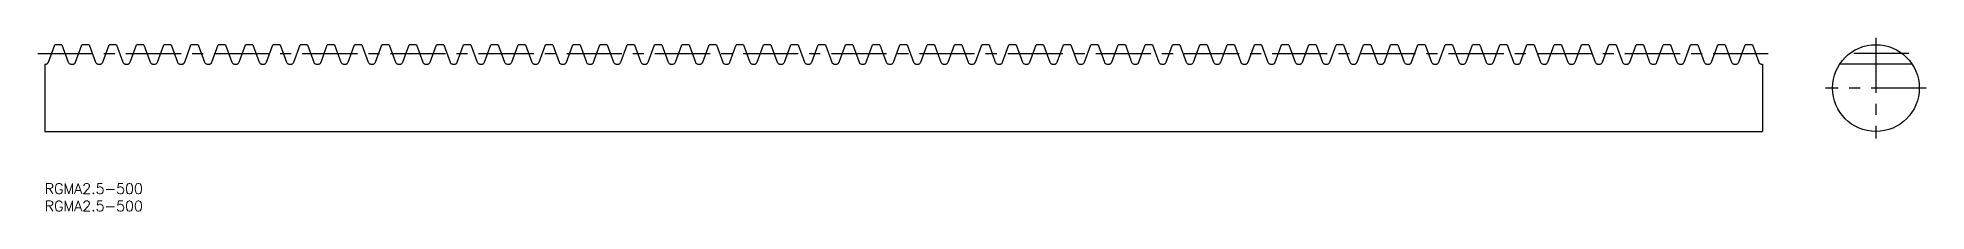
# Model space of a CAD drawing. Extents: x -2 to 542, y -8 to 42.
import ezdxf

# ---------------------------------------------------------------- set-up
doc = ezdxf.new("R2010")
doc.units = 0
doc.header["$LTSCALE"] = 0.5
doc.linetypes.add('CENTER', pattern=[50.8, 31.75, -6.35, 6.35, -6.35])
for name, color, linetype in [('MSM_CENTER', 1, 'CENTER'), ('MSM_CONTINUOUS', 7, 'CONTINUOUS'), ('MSM_PART_NUMBER', 7, 'CONTINUOUS')]:
    doc.layers.add(name, color=color, linetype=linetype)
doc.styles.get("Standard").update_dxf_attribs({"font": 'txt.shx', "height": 3, "bigfont": 'bigfont.shx'})

# ---------------------------------------------------------------- blocks, each defined once
blk = doc.blocks.new('*U2')
at = {"layer": 'MSM_PART_NUMBER'}
blk.add_text('RGMA2.5-500', height=3, dxfattribs=at).set_placement((0, -3))
blk = doc.blocks.new('*U3')
at = {"layer": 'MSM_PART_NUMBER'}
blk.add_text('RGMA2.5-500', height=3, dxfattribs=at).set_placement((0, -8))

msp = doc.modelspace()

# ---------------------------------------------------------------- linework, layer by layer
at = {"layer": 'MSM_CENTER'}
for p, q in [((527.5, 42), (527.5, 13)), ((-2, 37.5), (496.8, 37.5)), ((537, 37.5), (518, 37.5)), ((542, 27.5), (513, 27.5))]:
    msp.add_line(p, q, dxfattribs=at)
at = {"layer": 'MSM_CONTINUOUS'}
for p, q in [((1.05, 35), (2.87, 40)), ((4.98, 40), (2.87, 40)), ((4.98, 40), (6.8, 35)), ((8.91, 35), (10.73, 40)), ((12.83, 40), (10.73, 40)), ((12.83, 40), (14.65, 35)), ((16.76, 35), (18.58, 40)), ((20.69, 40), (18.58, 40)), ((20.69, 40), (22.51, 35)), ((24.61, 35), (26.43, 40)), ((28.54, 40), (26.43, 40)), ((28.54, 40), (30.36, 35)), ((32.47, 35), (34.29, 40)), ((36.4, 40), (34.29, 40)), ((36.4, 40), (38.22, 35)), ((40.32, 35), (42.14, 40)), ((44.25, 40), (42.14, 40)), ((44.25, 40), (46.07, 35)), ((48.18, 35), (50, 40)), ((52.1, 40), (50, 40)), ((52.1, 40), (53.92, 35)), ((56.03, 35), (57.85, 40)), ((59.96, 40), (57.85, 40)), ((59.96, 40), (61.78, 35)), ((63.88, 35), (65.7, 40)), ((67.81, 40), (65.7, 40)), ((67.81, 40), (69.63, 35)), ((71.74, 35), (73.56, 40)), ((75.67, 40), (73.56, 40)), ((75.67, 40), (77.49, 35)), ((79.59, 35), (81.41, 40)), ((83.52, 40), (81.41, 40)), ((83.52, 40), (85.34, 35)), ((87.45, 35), (89.27, 40)), ((91.37, 40), (89.27, 40)), ((91.37, 40), (93.19, 35)), ((95.3, 35), (97.12, 40)), ((99.23, 40), (97.12, 40)), ((99.23, 40), (101.05, 35)), ((103.15, 35), (104.97, 40)), ((107.08, 40), (104.97, 40)), ((107.08, 40), (108.9, 35)), ((111.01, 35), (112.83, 40)), ((114.94, 40), (112.83, 40)), ((114.94, 40), (116.76, 35)), ((118.86, 35), (120.68, 40)), ((122.79, 40), (120.68, 40)), ((122.79, 40), (124.61, 35)), ((126.72, 35), (128.54, 40)), ((130.64, 40), (128.54, 40)), ((130.64, 40), (132.46, 35)), ((134.57, 35), (136.39, 40)), ((138.5, 40), (136.39, 40)), ((138.5, 40), (140.32, 35)), ((142.42, 35), (144.24, 40)), ((146.35, 40), (144.24, 40)), ((146.35, 40), (148.17, 35)), ((150.28, 35), (152.1, 40)), ((154.21, 40), (152.1, 40)), ((154.21, 40), (156.03, 35)), ((158.13, 35), (159.95, 40)), ((162.06, 40), (159.95, 40)), ((162.06, 40), (163.88, 35)), ((165.99, 35), (167.81, 40)), ((169.91, 40), (167.81, 40)), ((169.91, 40), (171.73, 35)), ((173.84, 35), (175.66, 40)), ((177.77, 40), (175.66, 40)), ((177.77, 40), (179.59, 35)), ((181.69, 35), (183.51, 40)), ((185.62, 40), (183.51, 40)), ((185.62, 40), (187.44, 35)), ((189.55, 35), (191.37, 40)), ((193.48, 40), (191.37, 40)), ((193.48, 40), (195.3, 35)), ((197.4, 35), (199.22, 40)), ((201.33, 40), (199.22, 40)), ((201.33, 40), (203.15, 35)), ((205.26, 35), (207.08, 40)), ((209.18, 40), (207.08, 40)), ((209.18, 40), (211, 35)), ((213.11, 35), (214.93, 40)), ((217.04, 40), (214.93, 40)), ((217.04, 40), (218.86, 35)), ((220.96, 35), (222.78, 40)), ((224.89, 40), (222.78, 40)), ((224.89, 40), (226.71, 35)), ((228.82, 35), (230.64, 40)), ((232.75, 40), (230.64, 40)), ((232.75, 40), (234.57, 35)), ((236.67, 35), (238.49, 40)), ((240.6, 40), (238.49, 40)), ((240.6, 40), (242.42, 35)), ((244.53, 35), (246.35, 40)), ((248.45, 40), (246.35, 40)), ((248.45, 40), (250.27, 35)), ((252.38, 35), (254.2, 40)), ((256.31, 40), (254.2, 40)), ((256.31, 40), (258.13, 35)), ((260.23, 35), (262.05, 40)), ((264.16, 40), (262.05, 40)), ((264.16, 40), (265.98, 35)), ((268.09, 35), (269.91, 40)), ((272.02, 40), (269.91, 40)), ((272.02, 40), (273.84, 35)), ((275.94, 35), (277.76, 40)), ((279.87, 40), (277.76, 40)), ((279.87, 40), (281.69, 35)), ((283.8, 35), (285.62, 40)), ((287.72, 40), (285.62, 40)), ((287.72, 40), (289.54, 35)), ((291.65, 35), (293.47, 40)), ((295.58, 40), (293.47, 40)), ((295.58, 40), (297.4, 35)), ((299.5, 35), (301.32, 40)), ((303.43, 40), (301.32, 40)), ((303.43, 40), (305.25, 35)), ((307.36, 35), (309.18, 40)), ((311.29, 40), (309.18, 40)), ((311.29, 40), (313.11, 35)), ((315.21, 35), (317.03, 40)), ((319.14, 40), (317.03, 40)), ((319.14, 40), (320.96, 35)), ((323.07, 35), (324.89, 40)), ((326.99, 40), (324.89, 40)), ((326.99, 40), (328.81, 35)), ((330.92, 35), (332.74, 40)), ((334.85, 40), (332.74, 40)), ((334.85, 40), (336.67, 35)), ((338.77, 35), (340.59, 40)), ((342.7, 40), (340.59, 40)), ((342.7, 40), (344.52, 35)), ((346.63, 35), (348.45, 40)), ((350.56, 40), (348.45, 40)), ((350.56, 40), (352.38, 35)), ((354.48, 35), (356.3, 40)), ((358.41, 40), (356.3, 40)), ((358.41, 40), (360.23, 35)), ((362.34, 35), (364.16, 40)), ((366.26, 40), (364.16, 40)), ((366.26, 40), (368.08, 35)), ((370.19, 35), (372.01, 40)), ((374.12, 40), (372.01, 40)), ((374.12, 40), (375.94, 35)), ((378.04, 35), (379.86, 40)), ((381.97, 40), (379.86, 40)), ((381.97, 40), (383.79, 35)), ((385.9, 35), (387.72, 40)), ((389.83, 40), (387.72, 40)), ((389.83, 40), (391.65, 35)), ((393.75, 35), (395.57, 40)), ((397.68, 40), (395.57, 40)), ((397.68, 40), (399.5, 35)), ((401.61, 35), (403.43, 40)), ((405.53, 40), (403.43, 40)), ((405.53, 40), (407.35, 35)), ((409.46, 35), (411.28, 40)), ((413.39, 40), (411.28, 40)), ((413.39, 40), (415.21, 35)), ((417.31, 35), (419.13, 40)), ((421.24, 40), (419.13, 40)), ((421.24, 40), (423.06, 35)), ((425.17, 35), (426.99, 40)), ((429.1, 40), (426.99, 40)), ((429.1, 40), (430.92, 35)), ((433.02, 35), (434.84, 40)), ((436.95, 40), (434.84, 40)), ((436.95, 40), (438.77, 35)), ((440.88, 35), (442.7, 40)), ((444.8, 40), (442.7, 40)), ((444.8, 40), (446.62, 35)), ((448.73, 35), (450.55, 40)), ((452.66, 40), (450.55, 40)), ((452.66, 40), (454.48, 35)), ((456.58, 35), (458.4, 40)), ((460.51, 40), (458.4, 40)), ((460.51, 40), (462.33, 35)), ((464.44, 35), (466.26, 40)), ((468.37, 40), (466.26, 40)), ((468.37, 40), (470.19, 35)), ((472.29, 35), (474.11, 40)), ((476.22, 40), (474.11, 40)), ((476.22, 40), (478.04, 35)), ((480.15, 35), (481.97, 40)), ((484.07, 40), (481.97, 40)), ((484.07, 40), (485.89, 35)), ((488, 35), (489.82, 40)), ((491.93, 40), (489.82, 40)), ((491.93, 40), (493.75, 35)), ((0, 34.37), (0.16, 34.37)), ((0, 34.37), (0, 15)), ((7.69, 34.37), (8.01, 34.37)), ((15.55, 34.37), (15.87, 34.37)), ((23.4, 34.37), (23.72, 34.37)), ((31.25, 34.37), (31.58, 34.37)), ((39.11, 34.37), (39.43, 34.37)), ((46.96, 34.37), (47.28, 34.37)), ((54.82, 34.37), (55.14, 34.37)), ((62.67, 34.37), (62.99, 34.37)), ((70.52, 34.37), (70.85, 34.37)), ((78.38, 34.37), (78.7, 34.37)), ((86.23, 34.37), (86.55, 34.37)), ((94.09, 34.37), (94.41, 34.37)), ((101.94, 34.37), (102.26, 34.37)), ((109.79, 34.37), (110.12, 34.37)), ((117.65, 34.37), (117.97, 34.37)), ((125.5, 34.37), (125.82, 34.37)), ((133.36, 34.37), (133.68, 34.37)), ((141.21, 34.37), (141.53, 34.37)), ((149.06, 34.37), (149.39, 34.37)), ((156.92, 34.37), (157.24, 34.37)), ((164.77, 34.37), (165.09, 34.37)), ((172.63, 34.37), (172.95, 34.37)), ((180.48, 34.37), (180.8, 34.37)), ((188.33, 34.37), (188.66, 34.37)), ((196.19, 34.37), (196.51, 34.37)), ((204.04, 34.37), (204.36, 34.37)), ((211.9, 34.37), (212.22, 34.37)), ((219.75, 34.37), (220.07, 34.37)), ((227.6, 34.37), (227.93, 34.37)), ((235.46, 34.37), (235.78, 34.37)), ((243.31, 34.37), (243.63, 34.37)), ((251.17, 34.37), (251.49, 34.37)), ((259.02, 34.37), (259.34, 34.37)), ((266.87, 34.37), (267.2, 34.37)), ((274.73, 34.37), (275.05, 34.37)), ((282.58, 34.37), (282.9, 34.37)), ((290.44, 34.37), (290.76, 34.37)), ((298.29, 34.37), (298.61, 34.37)), ((306.14, 34.37), (306.47, 34.37)), ((314, 34.37), (314.32, 34.37)), ((321.85, 34.37), (322.17, 34.37)), ((329.71, 34.37), (330.03, 34.37)), ((337.56, 34.37), (337.88, 34.37)), ((345.41, 34.37), (345.74, 34.37)), ((353.27, 34.37), (353.59, 34.37)), ((361.12, 34.37), (361.44, 34.37)), ((368.98, 34.37), (369.3, 34.37)), ((376.83, 34.37), (377.15, 34.37)), ((384.68, 34.37), (385.01, 34.37)), ((392.54, 34.37), (392.86, 34.37)), ((400.39, 34.37), (400.71, 34.37)), ((408.25, 34.37), (408.57, 34.37)), ((416.1, 34.37), (416.42, 34.37)), ((423.95, 34.37), (424.28, 34.37)), ((431.81, 34.37), (432.13, 34.37)), ((439.66, 34.37), (439.98, 34.37)), ((447.52, 34.37), (447.84, 34.37)), ((455.37, 34.37), (455.69, 34.37)), ((463.22, 34.37), (463.55, 34.37)), ((471.08, 34.37), (471.4, 34.37)), ((478.93, 34.37), (479.25, 34.37)), ((486.79, 34.37), (487.11, 34.37)), ((494.64, 34.37), (494.8, 34.37)), ((494.8, 34.37), (494.8, 15)), ((537.94, 34.37), (517.06, 34.37)), ((0, 15), (494.8, 15))]:
    msp.add_line(p, q, dxfattribs=at)
for points in [[(0.16, 34.37, 0), (0.3, 34.39, 0), (0.43, 34.42, 0), (0.56, 34.46, 0), (0.68, 34.53, 0), (0.79, 34.61, 0), (0.88, 34.7, 0), (0.97, 34.82, 0), (1.03, 34.95, 0), (1.05, 35, 0)], [(6.8, 35, 0), (6.87, 34.85, 0), (6.97, 34.71, 0), (7.08, 34.6, 0), (7.2, 34.51, 0), (7.35, 34.44, 0), (7.5, 34.39, 0), (7.69, 34.37, 0)], [(8.01, 34.37, 0), (8.15, 34.39, 0), (8.29, 34.42, 0), (8.42, 34.46, 0), (8.53, 34.53, 0), (8.64, 34.61, 0), (8.73, 34.7, 0), (8.82, 34.82, 0), (8.89, 34.95, 0), (8.91, 35, 0)], [(14.65, 35, 0), (14.72, 34.85, 0), (14.83, 34.71, 0), (14.93, 34.6, 0), (15.06, 34.51, 0), (15.2, 34.44, 0), (15.36, 34.39, 0), (15.55, 34.37, 0)], [(15.87, 34.37, 0), (16.01, 34.39, 0), (16.14, 34.42, 0), (16.27, 34.46, 0), (16.39, 34.53, 0), (16.49, 34.61, 0), (16.59, 34.7, 0), (16.67, 34.82, 0), (16.74, 34.95, 0), (16.76, 35, 0)], [(22.51, 35, 0), (22.58, 34.85, 0), (22.68, 34.71, 0), (22.79, 34.6, 0), (22.91, 34.51, 0), (23.05, 34.44, 0), (23.21, 34.39, 0), (23.4, 34.37, 0)], [(23.72, 34.37, 0), (23.86, 34.39, 0), (24, 34.42, 0), (24.12, 34.46, 0), (24.24, 34.53, 0), (24.35, 34.61, 0), (24.44, 34.7, 0), (24.53, 34.82, 0), (24.59, 34.95, 0), (24.61, 35, 0)], [(30.36, 35, 0), (30.43, 34.85, 0), (30.53, 34.71, 0), (30.64, 34.6, 0), (30.76, 34.51, 0), (30.91, 34.44, 0), (31.07, 34.39, 0), (31.25, 34.37, 0)], [(31.58, 34.37, 0), (31.72, 34.39, 0), (31.85, 34.42, 0), (31.98, 34.46, 0), (32.09, 34.53, 0), (32.2, 34.61, 0), (32.3, 34.7, 0), (32.38, 34.82, 0), (32.45, 34.95, 0), (32.47, 35, 0)], [(38.22, 35, 0), (38.29, 34.85, 0), (38.39, 34.71, 0), (38.49, 34.6, 0), (38.62, 34.51, 0), (38.76, 34.44, 0), (38.92, 34.39, 0), (39.11, 34.37, 0)], [(39.43, 34.37, 0), (39.57, 34.39, 0), (39.7, 34.42, 0), (39.83, 34.46, 0), (39.95, 34.53, 0), (40.06, 34.61, 0), (40.15, 34.7, 0), (40.24, 34.82, 0), (40.3, 34.95, 0), (40.32, 35, 0)], [(46.07, 35, 0), (46.14, 34.85, 0), (46.24, 34.71, 0), (46.35, 34.6, 0), (46.47, 34.51, 0), (46.62, 34.44, 0), (46.77, 34.39, 0), (46.96, 34.37, 0)], [(47.28, 34.37, 0), (47.42, 34.39, 0), (47.56, 34.42, 0), (47.69, 34.46, 0), (47.8, 34.53, 0), (47.91, 34.61, 0), (48, 34.7, 0), (48.09, 34.82, 0), (48.16, 34.95, 0), (48.18, 35, 0)], [(53.92, 35, 0), (53.99, 34.85, 0), (54.1, 34.71, 0), (54.2, 34.6, 0), (54.33, 34.51, 0), (54.47, 34.44, 0), (54.63, 34.39, 0), (54.82, 34.37, 0)], [(55.14, 34.37, 0), (55.28, 34.39, 0), (55.41, 34.42, 0), (55.54, 34.46, 0), (55.66, 34.53, 0), (55.76, 34.61, 0), (55.86, 34.7, 0), (55.94, 34.82, 0), (56.01, 34.95, 0), (56.03, 35, 0)], [(61.78, 35, 0), (61.85, 34.85, 0), (61.95, 34.71, 0), (62.06, 34.6, 0), (62.18, 34.51, 0), (62.32, 34.44, 0), (62.48, 34.39, 0), (62.67, 34.37, 0)], [(62.99, 34.37, 0), (63.13, 34.39, 0), (63.27, 34.42, 0), (63.39, 34.46, 0), (63.51, 34.53, 0), (63.62, 34.61, 0), (63.71, 34.7, 0), (63.8, 34.82, 0), (63.86, 34.95, 0), (63.88, 35, 0)], [(69.63, 35, 0), (69.7, 34.85, 0), (69.8, 34.71, 0), (69.91, 34.6, 0), (70.03, 34.51, 0), (70.18, 34.44, 0), (70.34, 34.39, 0), (70.52, 34.37, 0)], [(70.85, 34.37, 0), (70.99, 34.39, 0), (71.12, 34.42, 0), (71.25, 34.46, 0), (71.36, 34.53, 0), (71.47, 34.61, 0), (71.57, 34.7, 0), (71.65, 34.82, 0), (71.72, 34.95, 0), (71.74, 35, 0)], [(77.49, 35, 0), (77.56, 34.85, 0), (77.66, 34.71, 0), (77.76, 34.6, 0), (77.89, 34.51, 0), (78.03, 34.44, 0), (78.19, 34.39, 0), (78.38, 34.37, 0)], [(78.7, 34.37, 0), (78.84, 34.39, 0), (78.97, 34.42, 0), (79.1, 34.46, 0), (79.22, 34.53, 0), (79.33, 34.61, 0), (79.42, 34.7, 0), (79.51, 34.82, 0), (79.57, 34.95, 0), (79.59, 35, 0)], [(85.34, 35, 0), (85.41, 34.85, 0), (85.51, 34.71, 0), (85.62, 34.6, 0), (85.74, 34.51, 0), (85.89, 34.44, 0), (86.04, 34.39, 0), (86.23, 34.37, 0)], [(86.55, 34.37, 0), (86.69, 34.39, 0), (86.83, 34.42, 0), (86.96, 34.46, 0), (87.07, 34.53, 0), (87.18, 34.61, 0), (87.27, 34.7, 0), (87.36, 34.82, 0), (87.43, 34.95, 0), (87.45, 35, 0)], [(93.19, 35, 0), (93.26, 34.85, 0), (93.37, 34.71, 0), (93.47, 34.6, 0), (93.6, 34.51, 0), (93.74, 34.44, 0), (93.9, 34.39, 0), (94.09, 34.37, 0)], [(94.41, 34.37, 0), (94.55, 34.39, 0), (94.68, 34.42, 0), (94.81, 34.46, 0), (94.93, 34.53, 0), (95.03, 34.61, 0), (95.13, 34.7, 0), (95.21, 34.82, 0), (95.28, 34.95, 0), (95.3, 35, 0)], [(101.05, 35, 0), (101.12, 34.85, 0), (101.22, 34.71, 0), (101.33, 34.6, 0), (101.45, 34.51, 0), (101.59, 34.44, 0), (101.75, 34.39, 0), (101.94, 34.37, 0)], [(102.26, 34.37, 0), (102.4, 34.39, 0), (102.54, 34.42, 0), (102.66, 34.46, 0), (102.78, 34.53, 0), (102.89, 34.61, 0), (102.98, 34.7, 0), (103.07, 34.82, 0), (103.13, 34.95, 0), (103.15, 35, 0)], [(108.9, 35, 0), (108.97, 34.85, 0), (109.07, 34.71, 0), (109.18, 34.6, 0), (109.3, 34.51, 0), (109.45, 34.44, 0), (109.61, 34.39, 0), (109.79, 34.37, 0)], [(110.12, 34.37, 0), (110.26, 34.39, 0), (110.39, 34.42, 0), (110.52, 34.46, 0), (110.63, 34.53, 0), (110.74, 34.61, 0), (110.84, 34.7, 0), (110.92, 34.82, 0), (110.99, 34.95, 0), (111.01, 35, 0)], [(116.76, 35, 0), (116.83, 34.85, 0), (116.93, 34.71, 0), (117.03, 34.6, 0), (117.16, 34.51, 0), (117.3, 34.44, 0), (117.46, 34.39, 0), (117.65, 34.37, 0)], [(117.97, 34.37, 0), (118.11, 34.39, 0), (118.24, 34.42, 0), (118.37, 34.46, 0), (118.49, 34.53, 0), (118.6, 34.61, 0), (118.69, 34.7, 0), (118.78, 34.82, 0), (118.84, 34.95, 0), (118.86, 35, 0)], [(124.61, 35, 0), (124.68, 34.85, 0), (124.78, 34.71, 0), (124.89, 34.6, 0), (125.01, 34.51, 0), (125.16, 34.44, 0), (125.31, 34.39, 0), (125.5, 34.37, 0)], [(125.82, 34.37, 0), (125.96, 34.39, 0), (126.1, 34.42, 0), (126.23, 34.46, 0), (126.34, 34.53, 0), (126.45, 34.61, 0), (126.54, 34.7, 0), (126.63, 34.82, 0), (126.7, 34.95, 0), (126.72, 35, 0)], [(132.46, 35, 0), (132.53, 34.85, 0), (132.64, 34.71, 0), (132.74, 34.6, 0), (132.87, 34.51, 0), (133.01, 34.44, 0), (133.17, 34.39, 0), (133.36, 34.37, 0)], [(133.68, 34.37, 0), (133.82, 34.39, 0), (133.95, 34.42, 0), (134.08, 34.46, 0), (134.2, 34.53, 0), (134.3, 34.61, 0), (134.4, 34.7, 0), (134.48, 34.82, 0), (134.55, 34.95, 0), (134.57, 35, 0)], [(140.32, 35, 0), (140.39, 34.85, 0), (140.49, 34.71, 0), (140.6, 34.6, 0), (140.72, 34.51, 0), (140.86, 34.44, 0), (141.02, 34.39, 0), (141.21, 34.37, 0)], [(141.53, 34.37, 0), (141.67, 34.39, 0), (141.81, 34.42, 0), (141.93, 34.46, 0), (142.05, 34.53, 0), (142.16, 34.61, 0), (142.25, 34.7, 0), (142.34, 34.82, 0), (142.4, 34.95, 0), (142.42, 35, 0)], [(148.17, 35, 0), (148.24, 34.85, 0), (148.34, 34.71, 0), (148.45, 34.6, 0), (148.57, 34.51, 0), (148.72, 34.44, 0), (148.88, 34.39, 0), (149.06, 34.37, 0)], [(149.39, 34.37, 0), (149.53, 34.39, 0), (149.66, 34.42, 0), (149.79, 34.46, 0), (149.9, 34.53, 0), (150.01, 34.61, 0), (150.11, 34.7, 0), (150.19, 34.82, 0), (150.26, 34.95, 0), (150.28, 35, 0)], [(156.03, 35, 0), (156.1, 34.85, 0), (156.2, 34.71, 0), (156.3, 34.6, 0), (156.43, 34.51, 0), (156.57, 34.44, 0), (156.73, 34.39, 0), (156.92, 34.37, 0)], [(157.24, 34.37, 0), (157.38, 34.39, 0), (157.51, 34.42, 0), (157.64, 34.46, 0), (157.76, 34.53, 0), (157.87, 34.61, 0), (157.96, 34.7, 0), (158.05, 34.82, 0), (158.11, 34.95, 0), (158.13, 35, 0)], [(163.88, 35, 0), (163.95, 34.85, 0), (164.05, 34.71, 0), (164.16, 34.6, 0), (164.28, 34.51, 0), (164.43, 34.44, 0), (164.58, 34.39, 0), (164.77, 34.37, 0)], [(165.09, 34.37, 0), (165.23, 34.39, 0), (165.37, 34.42, 0), (165.5, 34.46, 0), (165.61, 34.53, 0), (165.72, 34.61, 0), (165.81, 34.7, 0), (165.9, 34.82, 0), (165.97, 34.95, 0), (165.99, 35, 0)], [(171.73, 35, 0), (171.8, 34.85, 0), (171.91, 34.71, 0), (172.01, 34.6, 0), (172.14, 34.51, 0), (172.28, 34.44, 0), (172.44, 34.39, 0), (172.63, 34.37, 0)], [(172.95, 34.37, 0), (173.09, 34.39, 0), (173.22, 34.42, 0), (173.35, 34.46, 0), (173.47, 34.53, 0), (173.57, 34.61, 0), (173.67, 34.7, 0), (173.75, 34.82, 0), (173.82, 34.95, 0), (173.84, 35, 0)], [(179.59, 35, 0), (179.66, 34.85, 0), (179.76, 34.71, 0), (179.87, 34.6, 0), (179.99, 34.51, 0), (180.13, 34.44, 0), (180.29, 34.39, 0), (180.48, 34.37, 0)], [(180.8, 34.37, 0), (180.94, 34.39, 0), (181.08, 34.42, 0), (181.2, 34.46, 0), (181.32, 34.53, 0), (181.43, 34.61, 0), (181.52, 34.7, 0), (181.61, 34.82, 0), (181.67, 34.95, 0), (181.69, 35, 0)], [(187.44, 35, 0), (187.51, 34.85, 0), (187.61, 34.71, 0), (187.72, 34.6, 0), (187.84, 34.51, 0), (187.99, 34.44, 0), (188.15, 34.39, 0), (188.33, 34.37, 0)], [(188.66, 34.37, 0), (188.8, 34.39, 0), (188.93, 34.42, 0), (189.06, 34.46, 0), (189.17, 34.53, 0), (189.28, 34.61, 0), (189.38, 34.7, 0), (189.46, 34.82, 0), (189.53, 34.95, 0), (189.55, 35, 0)], [(195.3, 35, 0), (195.37, 34.85, 0), (195.47, 34.71, 0), (195.57, 34.6, 0), (195.7, 34.51, 0), (195.84, 34.44, 0), (196, 34.39, 0), (196.19, 34.37, 0)], [(196.51, 34.37, 0), (196.65, 34.39, 0), (196.78, 34.42, 0), (196.91, 34.46, 0), (197.03, 34.53, 0), (197.14, 34.61, 0), (197.23, 34.7, 0), (197.32, 34.82, 0), (197.38, 34.95, 0), (197.4, 35, 0)], [(203.15, 35, 0), (203.22, 34.85, 0), (203.32, 34.71, 0), (203.43, 34.6, 0), (203.55, 34.51, 0), (203.7, 34.44, 0), (203.85, 34.39, 0), (204.04, 34.37, 0)], [(204.36, 34.37, 0), (204.5, 34.39, 0), (204.64, 34.42, 0), (204.77, 34.46, 0), (204.88, 34.53, 0), (204.99, 34.61, 0), (205.08, 34.7, 0), (205.17, 34.82, 0), (205.24, 34.95, 0), (205.26, 35, 0)], [(211, 35, 0), (211.07, 34.85, 0), (211.18, 34.71, 0), (211.28, 34.6, 0), (211.41, 34.51, 0), (211.55, 34.44, 0), (211.71, 34.39, 0), (211.9, 34.37, 0)], [(212.22, 34.37, 0), (212.36, 34.39, 0), (212.49, 34.42, 0), (212.62, 34.46, 0), (212.74, 34.53, 0), (212.84, 34.61, 0), (212.94, 34.7, 0), (213.02, 34.82, 0), (213.09, 34.95, 0), (213.11, 35, 0)], [(218.86, 35, 0), (218.93, 34.85, 0), (219.03, 34.71, 0), (219.14, 34.6, 0), (219.26, 34.51, 0), (219.4, 34.44, 0), (219.56, 34.39, 0), (219.75, 34.37, 0)], [(220.07, 34.37, 0), (220.21, 34.39, 0), (220.35, 34.42, 0), (220.47, 34.46, 0), (220.59, 34.53, 0), (220.7, 34.61, 0), (220.79, 34.7, 0), (220.88, 34.82, 0), (220.94, 34.95, 0), (220.96, 35, 0)], [(226.71, 35, 0), (226.78, 34.85, 0), (226.88, 34.71, 0), (226.99, 34.6, 0), (227.11, 34.51, 0), (227.26, 34.44, 0), (227.42, 34.39, 0), (227.6, 34.37, 0)], [(227.93, 34.37, 0), (228.07, 34.39, 0), (228.2, 34.42, 0), (228.33, 34.46, 0), (228.44, 34.53, 0), (228.55, 34.61, 0), (228.65, 34.7, 0), (228.73, 34.82, 0), (228.8, 34.95, 0), (228.82, 35, 0)], [(234.57, 35, 0), (234.64, 34.85, 0), (234.74, 34.71, 0), (234.84, 34.6, 0), (234.97, 34.51, 0), (235.11, 34.44, 0), (235.27, 34.39, 0), (235.46, 34.37, 0)], [(235.78, 34.37, 0), (235.92, 34.39, 0), (236.05, 34.42, 0), (236.18, 34.46, 0), (236.3, 34.53, 0), (236.41, 34.61, 0), (236.5, 34.7, 0), (236.59, 34.82, 0), (236.65, 34.95, 0), (236.67, 35, 0)], [(242.42, 35, 0), (242.49, 34.85, 0), (242.59, 34.71, 0), (242.7, 34.6, 0), (242.82, 34.51, 0), (242.97, 34.44, 0), (243.12, 34.39, 0), (243.31, 34.37, 0)], [(243.63, 34.37, 0), (243.77, 34.39, 0), (243.91, 34.42, 0), (244.04, 34.46, 0), (244.15, 34.53, 0), (244.26, 34.61, 0), (244.35, 34.7, 0), (244.44, 34.82, 0), (244.51, 34.95, 0), (244.53, 35, 0)], [(250.27, 35, 0), (250.34, 34.85, 0), (250.45, 34.71, 0), (250.55, 34.6, 0), (250.68, 34.51, 0), (250.82, 34.44, 0), (250.98, 34.39, 0), (251.17, 34.37, 0)], [(251.49, 34.37, 0), (251.63, 34.39, 0), (251.76, 34.42, 0), (251.89, 34.46, 0), (252.01, 34.53, 0), (252.11, 34.61, 0), (252.21, 34.7, 0), (252.29, 34.82, 0), (252.36, 34.95, 0), (252.38, 35, 0)], [(258.13, 35, 0), (258.2, 34.85, 0), (258.3, 34.71, 0), (258.41, 34.6, 0), (258.53, 34.51, 0), (258.67, 34.44, 0), (258.83, 34.39, 0), (259.02, 34.37, 0)], [(259.34, 34.37, 0), (259.48, 34.39, 0), (259.62, 34.42, 0), (259.74, 34.46, 0), (259.86, 34.53, 0), (259.97, 34.61, 0), (260.06, 34.7, 0), (260.15, 34.82, 0), (260.21, 34.95, 0), (260.23, 35, 0)], [(265.98, 35, 0), (266.05, 34.85, 0), (266.15, 34.71, 0), (266.26, 34.6, 0), (266.38, 34.51, 0), (266.53, 34.44, 0), (266.69, 34.39, 0), (266.87, 34.37, 0)], [(267.2, 34.37, 0), (267.34, 34.39, 0), (267.47, 34.42, 0), (267.6, 34.46, 0), (267.71, 34.53, 0), (267.82, 34.61, 0), (267.92, 34.7, 0), (268, 34.82, 0), (268.07, 34.95, 0), (268.09, 35, 0)], [(273.84, 35, 0), (273.91, 34.85, 0), (274.01, 34.71, 0), (274.11, 34.6, 0), (274.24, 34.51, 0), (274.38, 34.44, 0), (274.54, 34.39, 0), (274.73, 34.37, 0)], [(275.05, 34.37, 0), (275.19, 34.39, 0), (275.32, 34.42, 0), (275.45, 34.46, 0), (275.57, 34.53, 0), (275.68, 34.61, 0), (275.77, 34.7, 0), (275.86, 34.82, 0), (275.92, 34.95, 0), (275.94, 35, 0)], [(281.69, 35, 0), (281.76, 34.85, 0), (281.86, 34.71, 0), (281.97, 34.6, 0), (282.09, 34.51, 0), (282.24, 34.44, 0), (282.39, 34.39, 0), (282.58, 34.37, 0)], [(282.9, 34.37, 0), (283.04, 34.39, 0), (283.18, 34.42, 0), (283.31, 34.46, 0), (283.42, 34.53, 0), (283.53, 34.61, 0), (283.62, 34.7, 0), (283.71, 34.82, 0), (283.78, 34.95, 0), (283.8, 35, 0)], [(289.54, 35, 0), (289.61, 34.85, 0), (289.72, 34.71, 0), (289.82, 34.6, 0), (289.95, 34.51, 0), (290.09, 34.44, 0), (290.25, 34.39, 0), (290.44, 34.37, 0)], [(290.76, 34.37, 0), (290.9, 34.39, 0), (291.03, 34.42, 0), (291.16, 34.46, 0), (291.28, 34.53, 0), (291.38, 34.61, 0), (291.48, 34.7, 0), (291.56, 34.82, 0), (291.63, 34.95, 0), (291.65, 35, 0)], [(297.4, 35, 0), (297.47, 34.85, 0), (297.57, 34.71, 0), (297.68, 34.6, 0), (297.8, 34.51, 0), (297.94, 34.44, 0), (298.1, 34.39, 0), (298.29, 34.37, 0)], [(298.61, 34.37, 0), (298.75, 34.39, 0), (298.89, 34.42, 0), (299.01, 34.46, 0), (299.13, 34.53, 0), (299.24, 34.61, 0), (299.33, 34.7, 0), (299.42, 34.82, 0), (299.48, 34.95, 0), (299.5, 35, 0)], [(305.25, 35, 0), (305.32, 34.85, 0), (305.42, 34.71, 0), (305.53, 34.6, 0), (305.65, 34.51, 0), (305.8, 34.44, 0), (305.96, 34.39, 0), (306.14, 34.37, 0)], [(306.47, 34.37, 0), (306.61, 34.39, 0), (306.74, 34.42, 0), (306.87, 34.46, 0), (306.98, 34.53, 0), (307.09, 34.61, 0), (307.19, 34.7, 0), (307.27, 34.82, 0), (307.34, 34.95, 0), (307.36, 35, 0)], [(313.11, 35, 0), (313.18, 34.85, 0), (313.28, 34.71, 0), (313.38, 34.6, 0), (313.51, 34.51, 0), (313.65, 34.44, 0), (313.81, 34.39, 0), (314, 34.37, 0)], [(314.32, 34.37, 0), (314.46, 34.39, 0), (314.59, 34.42, 0), (314.72, 34.46, 0), (314.84, 34.53, 0), (314.95, 34.61, 0), (315.04, 34.7, 0), (315.13, 34.82, 0), (315.19, 34.95, 0), (315.21, 35, 0)], [(320.96, 35, 0), (321.03, 34.85, 0), (321.13, 34.71, 0), (321.24, 34.6, 0), (321.36, 34.51, 0), (321.51, 34.44, 0), (321.66, 34.39, 0), (321.85, 34.37, 0)], [(322.17, 34.37, 0), (322.31, 34.39, 0), (322.45, 34.42, 0), (322.58, 34.46, 0), (322.69, 34.53, 0), (322.8, 34.61, 0), (322.89, 34.7, 0), (322.98, 34.82, 0), (323.05, 34.95, 0), (323.07, 35, 0)], [(328.81, 35, 0), (328.88, 34.85, 0), (328.99, 34.71, 0), (329.09, 34.6, 0), (329.22, 34.51, 0), (329.36, 34.44, 0), (329.52, 34.39, 0), (329.71, 34.37, 0)], [(330.03, 34.37, 0), (330.17, 34.39, 0), (330.3, 34.42, 0), (330.43, 34.46, 0), (330.55, 34.53, 0), (330.65, 34.61, 0), (330.75, 34.7, 0), (330.83, 34.82, 0), (330.9, 34.95, 0), (330.92, 35, 0)], [(336.67, 35, 0), (336.74, 34.85, 0), (336.84, 34.71, 0), (336.95, 34.6, 0), (337.07, 34.51, 0), (337.21, 34.44, 0), (337.37, 34.39, 0), (337.56, 34.37, 0)], [(337.88, 34.37, 0), (338.02, 34.39, 0), (338.16, 34.42, 0), (338.28, 34.46, 0), (338.4, 34.53, 0), (338.51, 34.61, 0), (338.6, 34.7, 0), (338.69, 34.82, 0), (338.75, 34.95, 0), (338.77, 35, 0)], [(344.52, 35, 0), (344.59, 34.85, 0), (344.69, 34.71, 0), (344.8, 34.6, 0), (344.92, 34.51, 0), (345.07, 34.44, 0), (345.23, 34.39, 0), (345.41, 34.37, 0)], [(345.74, 34.37, 0), (345.88, 34.39, 0), (346.01, 34.42, 0), (346.14, 34.46, 0), (346.25, 34.53, 0), (346.36, 34.61, 0), (346.46, 34.7, 0), (346.54, 34.82, 0), (346.61, 34.95, 0), (346.63, 35, 0)], [(352.38, 35, 0), (352.45, 34.85, 0), (352.55, 34.71, 0), (352.65, 34.6, 0), (352.78, 34.51, 0), (352.92, 34.44, 0), (353.08, 34.39, 0), (353.27, 34.37, 0)], [(353.59, 34.37, 0), (353.73, 34.39, 0), (353.86, 34.42, 0), (353.99, 34.46, 0), (354.11, 34.53, 0), (354.22, 34.61, 0), (354.31, 34.7, 0), (354.4, 34.82, 0), (354.46, 34.95, 0), (354.48, 35, 0)], [(360.23, 35, 0), (360.3, 34.85, 0), (360.4, 34.71, 0), (360.51, 34.6, 0), (360.63, 34.51, 0), (360.78, 34.44, 0), (360.93, 34.39, 0), (361.12, 34.37, 0)], [(361.44, 34.37, 0), (361.58, 34.39, 0), (361.72, 34.42, 0), (361.85, 34.46, 0), (361.96, 34.53, 0), (362.07, 34.61, 0), (362.16, 34.7, 0), (362.25, 34.82, 0), (362.32, 34.95, 0), (362.34, 35, 0)], [(368.08, 35, 0), (368.15, 34.85, 0), (368.26, 34.71, 0), (368.36, 34.6, 0), (368.49, 34.51, 0), (368.63, 34.44, 0), (368.79, 34.39, 0), (368.98, 34.37, 0)], [(369.3, 34.37, 0), (369.44, 34.39, 0), (369.57, 34.42, 0), (369.7, 34.46, 0), (369.82, 34.53, 0), (369.92, 34.61, 0), (370.02, 34.7, 0), (370.1, 34.82, 0), (370.17, 34.95, 0), (370.19, 35, 0)], [(375.94, 35, 0), (376.01, 34.85, 0), (376.11, 34.71, 0), (376.22, 34.6, 0), (376.34, 34.51, 0), (376.48, 34.44, 0), (376.64, 34.39, 0), (376.83, 34.37, 0)], [(377.15, 34.37, 0), (377.29, 34.39, 0), (377.43, 34.42, 0), (377.55, 34.46, 0), (377.67, 34.53, 0), (377.78, 34.61, 0), (377.87, 34.7, 0), (377.96, 34.82, 0), (378.02, 34.95, 0), (378.04, 35, 0)], [(383.79, 35, 0), (383.86, 34.85, 0), (383.96, 34.71, 0), (384.07, 34.6, 0), (384.19, 34.51, 0), (384.34, 34.44, 0), (384.5, 34.39, 0), (384.68, 34.37, 0)], [(385.01, 34.37, 0), (385.15, 34.39, 0), (385.28, 34.42, 0), (385.41, 34.46, 0), (385.52, 34.53, 0), (385.63, 34.61, 0), (385.73, 34.7, 0), (385.81, 34.82, 0), (385.88, 34.95, 0), (385.9, 35, 0)], [(391.65, 35, 0), (391.72, 34.85, 0), (391.82, 34.71, 0), (391.92, 34.6, 0), (392.05, 34.51, 0), (392.19, 34.44, 0), (392.35, 34.39, 0), (392.54, 34.37, 0)], [(392.86, 34.37, 0), (393, 34.39, 0), (393.13, 34.42, 0), (393.26, 34.46, 0), (393.38, 34.53, 0), (393.49, 34.61, 0), (393.58, 34.7, 0), (393.67, 34.82, 0), (393.73, 34.95, 0), (393.75, 35, 0)], [(399.5, 35, 0), (399.57, 34.85, 0), (399.67, 34.71, 0), (399.78, 34.6, 0), (399.9, 34.51, 0), (400.05, 34.44, 0), (400.2, 34.39, 0), (400.39, 34.37, 0)], [(400.71, 34.37, 0), (400.85, 34.39, 0), (400.99, 34.42, 0), (401.12, 34.46, 0), (401.23, 34.53, 0), (401.34, 34.61, 0), (401.43, 34.7, 0), (401.52, 34.82, 0), (401.59, 34.95, 0), (401.61, 35, 0)], [(407.35, 35, 0), (407.42, 34.85, 0), (407.53, 34.71, 0), (407.63, 34.6, 0), (407.76, 34.51, 0), (407.9, 34.44, 0), (408.06, 34.39, 0), (408.25, 34.37, 0)], [(408.57, 34.37, 0), (408.71, 34.39, 0), (408.84, 34.42, 0), (408.97, 34.46, 0), (409.09, 34.53, 0), (409.19, 34.61, 0), (409.29, 34.7, 0), (409.37, 34.82, 0), (409.44, 34.95, 0), (409.46, 35, 0)], [(415.21, 35, 0), (415.28, 34.85, 0), (415.38, 34.71, 0), (415.49, 34.6, 0), (415.61, 34.51, 0), (415.75, 34.44, 0), (415.91, 34.39, 0), (416.1, 34.37, 0)], [(416.42, 34.37, 0), (416.56, 34.39, 0), (416.7, 34.42, 0), (416.82, 34.46, 0), (416.94, 34.53, 0), (417.05, 34.61, 0), (417.14, 34.7, 0), (417.23, 34.82, 0), (417.29, 34.95, 0), (417.31, 35, 0)], [(423.06, 35, 0), (423.13, 34.85, 0), (423.23, 34.71, 0), (423.34, 34.6, 0), (423.46, 34.51, 0), (423.61, 34.44, 0), (423.77, 34.39, 0), (423.95, 34.37, 0)], [(424.28, 34.37, 0), (424.42, 34.39, 0), (424.55, 34.42, 0), (424.68, 34.46, 0), (424.79, 34.53, 0), (424.9, 34.61, 0), (425, 34.7, 0), (425.08, 34.82, 0), (425.15, 34.95, 0), (425.17, 35, 0)], [(430.92, 35, 0), (430.99, 34.85, 0), (431.09, 34.71, 0), (431.19, 34.6, 0), (431.32, 34.51, 0), (431.46, 34.44, 0), (431.62, 34.39, 0), (431.81, 34.37, 0)], [(432.13, 34.37, 0), (432.27, 34.39, 0), (432.4, 34.42, 0), (432.53, 34.46, 0), (432.65, 34.53, 0), (432.76, 34.61, 0), (432.85, 34.7, 0), (432.94, 34.82, 0), (433, 34.95, 0), (433.02, 35, 0)], [(438.77, 35, 0), (438.84, 34.85, 0), (438.94, 34.71, 0), (439.05, 34.6, 0), (439.17, 34.51, 0), (439.32, 34.44, 0), (439.47, 34.39, 0), (439.66, 34.37, 0)], [(439.98, 34.37, 0), (440.12, 34.39, 0), (440.26, 34.42, 0), (440.39, 34.46, 0), (440.5, 34.53, 0), (440.61, 34.61, 0), (440.7, 34.7, 0), (440.79, 34.82, 0), (440.86, 34.95, 0), (440.88, 35, 0)], [(446.62, 35, 0), (446.69, 34.85, 0), (446.8, 34.71, 0), (446.9, 34.6, 0), (447.03, 34.51, 0), (447.17, 34.44, 0), (447.33, 34.39, 0), (447.52, 34.37, 0)], [(447.84, 34.37, 0), (447.98, 34.39, 0), (448.11, 34.42, 0), (448.24, 34.46, 0), (448.36, 34.53, 0), (448.46, 34.61, 0), (448.56, 34.7, 0), (448.64, 34.82, 0), (448.71, 34.95, 0), (448.73, 35, 0)], [(454.48, 35, 0), (454.55, 34.85, 0), (454.65, 34.71, 0), (454.76, 34.6, 0), (454.88, 34.51, 0), (455.02, 34.44, 0), (455.18, 34.39, 0), (455.37, 34.37, 0)], [(455.69, 34.37, 0), (455.83, 34.39, 0), (455.97, 34.42, 0), (456.09, 34.46, 0), (456.21, 34.53, 0), (456.32, 34.61, 0), (456.41, 34.7, 0), (456.5, 34.82, 0), (456.56, 34.95, 0), (456.58, 35, 0)], [(462.33, 35, 0), (462.4, 34.85, 0), (462.5, 34.71, 0), (462.61, 34.6, 0), (462.73, 34.51, 0), (462.88, 34.44, 0), (463.04, 34.39, 0), (463.22, 34.37, 0)], [(463.55, 34.37, 0), (463.69, 34.39, 0), (463.82, 34.42, 0), (463.95, 34.46, 0), (464.06, 34.53, 0), (464.17, 34.61, 0), (464.27, 34.7, 0), (464.35, 34.82, 0), (464.42, 34.95, 0), (464.44, 35, 0)], [(470.19, 35, 0), (470.26, 34.85, 0), (470.36, 34.71, 0), (470.46, 34.6, 0), (470.59, 34.51, 0), (470.73, 34.44, 0), (470.89, 34.39, 0), (471.08, 34.37, 0)], [(471.4, 34.37, 0), (471.54, 34.39, 0), (471.67, 34.42, 0), (471.8, 34.46, 0), (471.92, 34.53, 0), (472.03, 34.61, 0), (472.12, 34.7, 0), (472.21, 34.82, 0), (472.27, 34.95, 0), (472.29, 35, 0)], [(478.04, 35, 0), (478.11, 34.85, 0), (478.21, 34.71, 0), (478.32, 34.6, 0), (478.44, 34.51, 0), (478.59, 34.44, 0), (478.74, 34.39, 0), (478.93, 34.37, 0)], [(479.25, 34.37, 0), (479.39, 34.39, 0), (479.53, 34.42, 0), (479.66, 34.46, 0), (479.77, 34.53, 0), (479.88, 34.61, 0), (479.97, 34.7, 0), (480.06, 34.82, 0), (480.13, 34.95, 0), (480.15, 35, 0)], [(485.89, 35, 0), (485.96, 34.85, 0), (486.07, 34.71, 0), (486.17, 34.6, 0), (486.3, 34.51, 0), (486.44, 34.44, 0), (486.6, 34.39, 0), (486.79, 34.37, 0)], [(487.11, 34.37, 0), (487.25, 34.39, 0), (487.38, 34.42, 0), (487.51, 34.46, 0), (487.63, 34.53, 0), (487.73, 34.61, 0), (487.83, 34.7, 0), (487.91, 34.82, 0), (487.98, 34.95, 0), (488, 35, 0)], [(493.75, 35, 0), (493.82, 34.85, 0), (493.92, 34.71, 0), (494.03, 34.6, 0), (494.15, 34.51, 0), (494.29, 34.44, 0), (494.45, 34.39, 0), (494.64, 34.37, 0)]]:
    msp.add_polyline3d(points, dxfattribs=at)
msp.add_circle((527.5, 27.5), 12.5, dxfattribs=at)

# ---------------------------------------------------------------- block references
for name in ['*U2', '*U3']:
    msp.add_blockref(name, (0, 0), dxfattribs=at)

doc.saveas('drawing.dxf')
